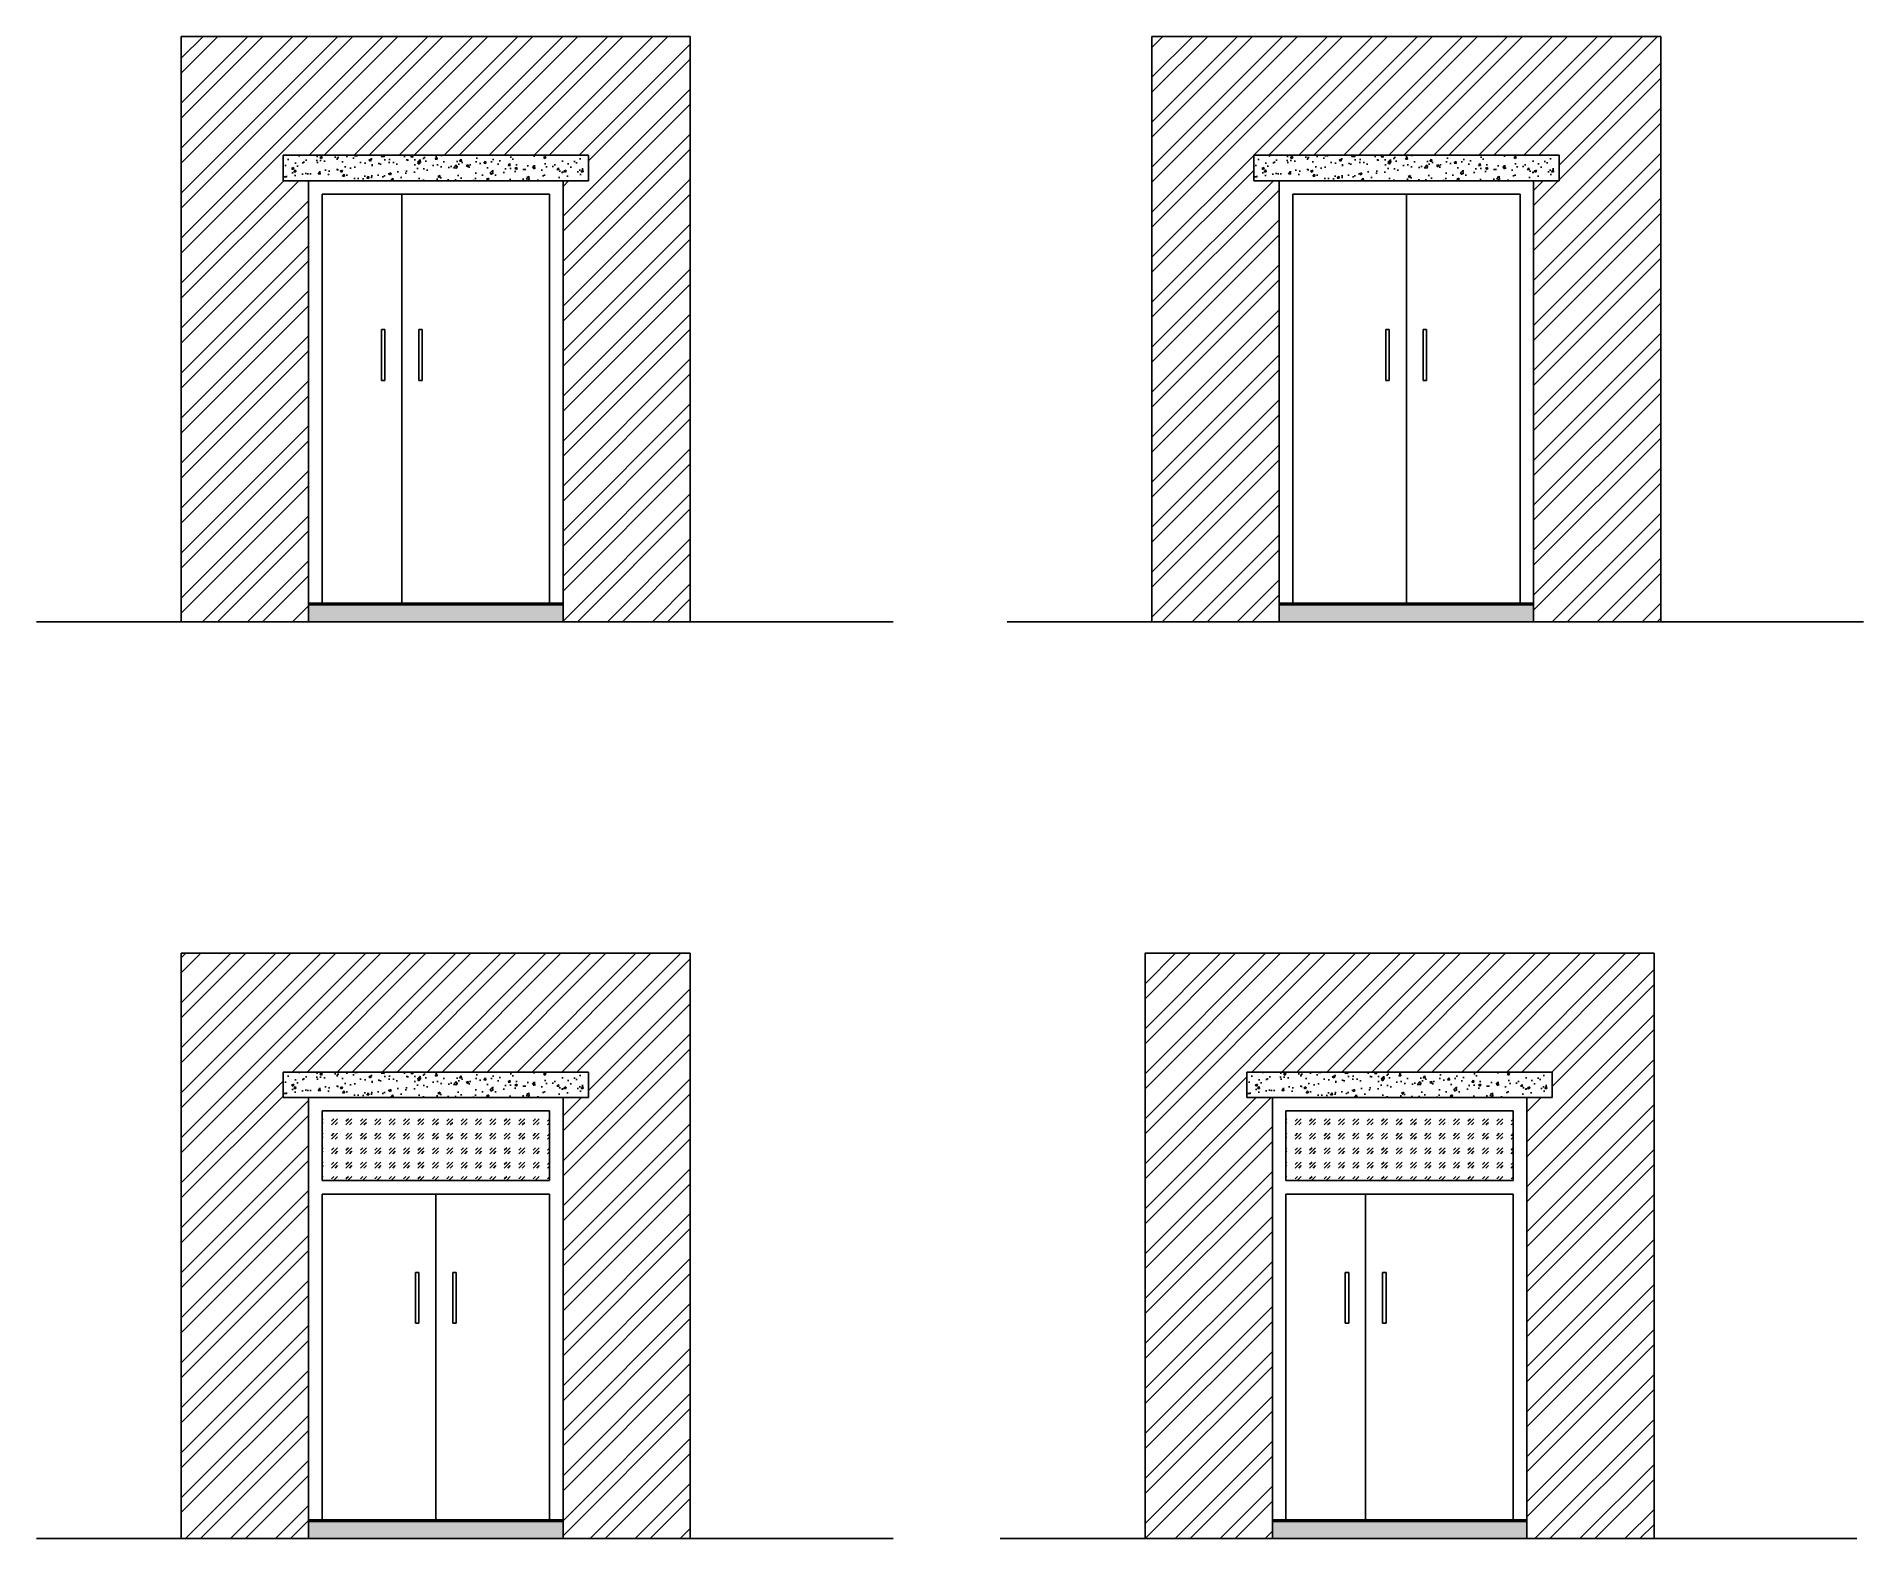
# Model space of a CAD drawing. Header units: millimetres. Extents: x -9642 to 1126, y -2666 to 6188.
import ezdxf

# ---------------------------------------------------------------- set-up
doc = ezdxf.new("R2010")
doc.units = ezdxf.units.MM
doc.header["$MEASUREMENT"] = 0

msp = doc.modelspace()

# ---------------------------------------------------------------- hatches: boundary and pattern name
h = msp.add_hatch()
h.set_pattern_fill('ANSI32', color=256, scale=500)
h.paths.add_polyline_path([(-8039, 5338), (-8189, 5338), (-8189, 5488), (-6539, 5488), (-6389, 5488), (-6389, 5338), (-6539, 5338), (-6539, 2738), (-5789, 2738), (-5789, 6188), (-8789, 6188), (-8789, 2738), (-8039, 2738)])
h.paths.add_polyline_path([(-3068, 2738), (-2318, 2738), (-2318, 5338), (-2468, 5338), (-2468, 5488), (-818, 5488), (-668, 5488), (-668, 5338), (-818, 5338), (-818, 2738), (-68, 2738), (-68, 6188), (-3068, 6188)])
h.paths.add_polyline_path([(-5789, 784), (-8789, 784), (-8789, -2666), (-8039, -2666), (-8039, -66), (-8189, -66), (-8189, 84), (-6539, 84), (-6389, 84), (-6389, -66), (-6539, -66), (-6539, -2666), (-5789, -2666)])
h.paths.add_polyline_path([(-108, 784), (-3108, 784), (-3108, -2666), (-2358, -2666), (-2358, -66), (-2508, -66), (-2508, 84), (-858, 84), (-708, 84), (-708, -66), (-858, -66), (-858, -2666), (-108, -2666)])
h = msp.add_hatch()
h.set_pattern_fill('AR-CONC', color=256, scale=20)
h.set_pattern_definition([(50, (-5720.16, 0), (143.452, -12.5504), [15, -165]), (355, (-5720.16, 0), (-27.7503, 150.4384), [12, -132]), (100.4514, (-5708.21, -1.05), (115.7018, 137.888), [12.748, -140.2284]), (46.1842, (-5720.16, 40), (213.4483, -33.104), [22.5, -247.5]), (96.6356, (-5702.38, 37.24), (186.9324, 194.824), [19.122, -210.343]), (351.184, (-5720.16, 40), (186.932, 194.824), [18, -198]), (21, (-5700.16, 30), (119.3814, -80.5238), [15, -165]), (326, (-5700.16, 30), (48.663, 145.03), [12, -132]), (71.4514, (-5690.22, 23.29), (168.0445, 64.5062), [12.748, -140.2284]), (37.5, (-5720.164, 0), (2.43197, 66.57877), [0, -130.4, 0, -134, 0, -132.5]), (7.5, (-5720.16, 0), (52.6139, 78.88234), [0, -76.4, 0, -127.4, 0, -50.5]), (327.5, (-5764.764, 0), (106.7645, -4.51097), [0, -50, 0, -156, 0, -207]), (317.5, (-5784.76, 0), (116.6372, 20.021), [0, -65, 0, -103.6, 0, -147])])
h.paths.add_polyline_path([(-6389, 5488), (-6539, 5488), (-8189, 5488), (-8189, 5338), (-8039, 5338), (-6539, 5338), (-6389, 5338)])
h = msp.add_hatch()
h.set_pattern_fill('AR-CONC', color=256, scale=20)
h.paths.add_polyline_path([(-668, 5488), (-818, 5488), (-2468, 5488), (-2468, 5338), (-2318, 5338), (-818, 5338), (-668, 5338)])
h = msp.add_hatch()
h.set_pattern_fill('AR-SAND', color=256, scale=20)
h.paths.add_polyline_path([(-8039, 2838), (-8039, 2738), (-6539, 2738), (-6539, 2838)])
h.paths.add_polyline_path([(-818, 2738), (-818, 2838), (-2318, 2838), (-2318, 2738)])
h.paths.add_polyline_path([(-8039, -2666), (-6539, -2666), (-6539, -2566), (-8039, -2566)])
h.paths.add_polyline_path([(-2358, -2666), (-858, -2666), (-858, -2566), (-2358, -2566)])
h = msp.add_hatch()
h.set_pattern_fill('AR-CONC', color=256, scale=20)
h.set_pattern_definition([(50, (-5720.16, -5403.59), (143.452, -12.5504), [15, -165]), (355, (-5720.16, -5403.59), (-27.7503, 150.4384), [12, -132]), (100.4514, (-5708.21, -5404.63), (115.7018, 137.888), [12.748, -140.2284]), (46.1842, (-5720.16, -5363.59), (213.4483, -33.104), [22.5, -247.5]), (96.6356, (-5702.38, -5366.34), (186.9324, 194.824), [19.122, -210.343]), (351.184, (-5720.16, -5363.59), (186.932, 194.824), [18, -198]), (21, (-5700.16, -5373.59), (119.3814, -80.5238), [15, -165]), (326, (-5700.16, -5373.59), (48.663, 145.03), [12, -132]), (71.4514, (-5690.22, -5380.3), (168.0445, 64.5062), [12.748, -140.2284]), (37.5, (-5720.164, -5403.586), (2.43197, 66.57877), [0, -130.4, 0, -134, 0, -132.5]), (7.5, (-5720.16, -5403.586), (52.6139, 78.88234), [0, -76.4, 0, -127.4, 0, -50.5]), (327.5, (-5764.764, -5403.586), (106.7645, -4.51097), [0, -50, 0, -156, 0, -207]), (317.5, (-5784.76, -5403.59), (116.6372, 20.021), [0, -65, 0, -103.6, 0, -147])])
h.paths.add_polyline_path([(-6539, -66), (-6389, -66), (-6389, 84), (-6539, 84), (-8189, 84), (-8189, -66), (-8039, -66)])
h = msp.add_hatch()
h.set_pattern_fill('AR-CONC', color=256, scale=20)
h.set_pattern_definition([(50, (-39.82, -5403.59), (143.452, -12.5504), [15, -165]), (355, (-39.82, -5403.59), (-27.7503, 150.4384), [12, -132]), (100.4514, (-27.87, -5404.63), (115.7018, 137.888), [12.748, -140.2284]), (46.1842, (-39.82, -5363.59), (213.4483, -33.104), [22.5, -247.5]), (96.6356, (-22.04, -5366.34), (186.9324, 194.824), [19.122, -210.343]), (351.184, (-39.82, -5363.59), (186.932, 194.824), [18, -198]), (21, (-19.82, -5373.59), (119.3814, -80.5238), [15, -165]), (326, (-19.82, -5373.59), (48.663, 145.03), [12, -132]), (71.4514, (-9.87, -5380.3), (168.0445, 64.5062), [12.748, -140.2284]), (37.5, (-39.82, -5403.586), (2.43197, 66.57877), [0, -130.4, 0, -134, 0, -132.5]), (7.5, (-39.82, -5403.586), (52.6139, 78.88234), [0, -76.4, 0, -127.4, 0, -50.5]), (327.5, (-84.42, -5403.586), (106.7645, -4.51097), [0, -50, 0, -156, 0, -207]), (317.5, (-104.42, -5403.59), (116.6372, 20.021), [0, -65, 0, -103.6, 0, -147])])
h.paths.add_polyline_path([(-858, -66), (-708, -66), (-708, 84), (-858, 84), (-2508, 84), (-2508, -66), (-2358, -66)])
h = msp.add_hatch()
h.set_pattern_fill('GOST_GLASS', color=256, scale=10)
h.set_pattern_definition([(45, (-13503.73, -5403.586), (84.8528, 0), [50, -70]), (45, (-13482.52, -5403.586), (84.8528, 0), [20, -100]), (45, (-13503.73, -5382.373), (84.8528, 0), [20, -100])])
h.paths.add_polyline_path([(-6619, -555), (-6619, -144), (-7959, -144), (-7959, -555)])
h = msp.add_hatch()
h.set_pattern_fill('GOST_GLASS', color=256, scale=10)
h.set_pattern_definition([(45, (-7823.39, -5403.586), (84.8528, 0), [50, -70]), (45, (-7802.176, -5403.586), (84.8528, 0), [20, -100]), (45, (-7823.39, -5382.373), (84.8528, 0), [20, -100])])
h.paths.add_polyline_path([(-938, -555), (-938, -144), (-2278, -144), (-2278, -555)])

# ---------------------------------------------------------------- linework, layer by layer
for p, q in [((-8789, 2738), (-8789, 6188)), ((-8789, 6188), (-5789, 6188)), ((-5789, 6188), (-5789, 2738)), ((-3068, 2738), (-3068, 6188)), ((-3068, 6188), (-68, 6188)), ((-68, 6188), (-68, 2738)), ((-8189, 5338), (-8189, 5488)), ((-8189, 5488), (-6539, 5488)), ((-6539, 5488), (-6389, 5488)), ((-6389, 5488), (-6389, 5338)), ((-2468, 5338), (-2468, 5488)), ((-2468, 5488), (-818, 5488)), ((-818, 5488), (-668, 5488)), ((-668, 5488), (-668, 5338)), ((-8039, 5338), (-8189, 5338)), ((-8039, 5338), (-8039, 2738)), ((-8039, 5338), (-6539, 5338)), ((-6539, 5338), (-6539, 2738)), ((-6389, 5338), (-6539, 5338)), ((-2318, 5338), (-2468, 5338)), ((-2318, 5338), (-818, 5338)), ((-2318, 5338), (-2318, 2738)), ((-668, 5338), (-818, 5338)), ((-818, 5338), (-818, 2738)), ((-7959, 2838), (-7959, 5259)), ((-7959, 5259), (-6619, 5259)), ((-7489, 5259), (-7489, 2848)), ((-6619, 5259), (-6619, 2838)), ((-2238, 2838), (-2238, 5259)), ((-2238, 5259), (-898, 5259)), ((-1568, 5259), (-1568, 2848)), ((-898, 5259), (-898, 2838)), ((-7609, 4461), (-7589, 4461)), ((-7609, 4161), (-7609, 4461)), ((-7589, 4461), (-7589, 4161)), ((-7389, 4461), (-7369, 4461)), ((-7389, 4161), (-7389, 4461)), ((-7369, 4461), (-7369, 4161)), ((-1689, 4461), (-1669, 4461)), ((-1689, 4161), (-1689, 4461)), ((-1669, 4461), (-1669, 4161)), ((-1469, 4461), (-1449, 4461)), ((-1469, 4161), (-1469, 4461)), ((-1449, 4461), (-1449, 4161)), ((-7589, 4161), (-7609, 4161)), ((-7369, 4161), (-7389, 4161)), ((-1669, 4161), (-1689, 4161)), ((-1449, 4161), (-1469, 4161)), ((-8789, 2838), (-8789, 2848)), ((-8789, 2738), (-8789, 2838)), ((-8039, 2848), (-6539, 2848)), ((-8039, 2838), (-6539, 2838)), ((-7439, 2848), (-7439, 2838)), ((-6839, 2848), (-6839, 2838)), ((-5789, 2848), (-5789, 2838)), ((-3068, 2838), (-3068, 2848)), ((-3068, 2738), (-3068, 2838)), ((-2318, 2848), (-818, 2848)), ((-2318, 2838), (-818, 2838)), ((-1718, 2848), (-1718, 2838)), ((-1118, 2848), (-1118, 2838)), ((-68, 2848), (-68, 2838)), ((-9642, 2738), (-4594, 2738)), ((-3922, 2738), (1126, 2738)), ((-8789, -2666), (-8789, 784)), ((-8789, 784), (-5789, 784)), ((-5789, 784), (-5789, -2666)), ((-3108, -2666), (-3108, 784)), ((-3108, 784), (-108, 784)), ((-108, 784), (-108, -2666)), ((-8189, -66), (-8189, 84)), ((-8189, 84), (-6539, 84)), ((-6539, 84), (-6389, 84)), ((-6389, 84), (-6389, -66)), ((-2508, -66), (-2508, 84)), ((-2508, 84), (-858, 84)), ((-858, 84), (-708, 84)), ((-708, 84), (-708, -66)), ((-8039, -66), (-8189, -66)), ((-8039, -66), (-8039, -2666)), ((-8039, -66), (-6539, -66)), ((-6539, -66), (-6539, -2666)), ((-6389, -66), (-6539, -66)), ((-2358, -66), (-2508, -66)), ((-2358, -66), (-2358, -2666)), ((-2358, -66), (-858, -66)), ((-858, -66), (-858, -2666)), ((-708, -66), (-858, -66)), ((-7959, -144), (-6619, -144)), ((-7959, -555), (-7959, -144)), ((-6619, -144), (-6619, -555)), ((-2278, -555), (-2278, -144)), ((-2278, -144), (-938, -144)), ((-938, -144), (-938, -555)), ((-7959, -555), (-6619, -555)), ((-7959, -2566), (-7959, -635)), ((-7959, -635), (-6619, -635)), ((-7289, -635), (-7289, -2556)), ((-6619, -635), (-6619, -2566)), ((-2278, -555), (-938, -555)), ((-2278, -2566), (-2278, -635)), ((-2278, -635), (-938, -635)), ((-1808, -635), (-1808, -2556)), ((-938, -635), (-938, -2566)), ((-7409, -1097), (-7389, -1097)), ((-7409, -1397), (-7409, -1097)), ((-7389, -1097), (-7389, -1397)), ((-7189, -1097), (-7169, -1097)), ((-7189, -1397), (-7189, -1097)), ((-7169, -1097), (-7169, -1397)), ((-1928, -1097), (-1908, -1097)), ((-1928, -1397), (-1928, -1097)), ((-1908, -1097), (-1908, -1397)), ((-1708, -1097), (-1688, -1097)), ((-1708, -1397), (-1708, -1097)), ((-1688, -1097), (-1688, -1397)), ((-7389, -1397), (-7409, -1397)), ((-7169, -1397), (-7189, -1397)), ((-1908, -1397), (-1928, -1397)), ((-1688, -1397), (-1708, -1397)), ((-8789, -2566), (-8789, -2556)), ((-8789, -2666), (-8789, -2566)), ((-8039, -2556), (-6539, -2556)), ((-8039, -2566), (-6539, -2566)), ((-7439, -2556), (-7439, -2566)), ((-6839, -2556), (-6839, -2566)), ((-5789, -2556), (-5789, -2566)), ((-3108, -2566), (-3108, -2556)), ((-3108, -2666), (-3108, -2566)), ((-2358, -2556), (-858, -2556)), ((-2358, -2566), (-858, -2566)), ((-1758, -2556), (-1758, -2566)), ((-1158, -2556), (-1158, -2566)), ((-108, -2556), (-108, -2566)), ((-9642, -2666), (-4594, -2666)), ((-3962, -2666), (1087, -2666))]:
    msp.add_line(p, q)

doc.saveas('drawing.dxf')
